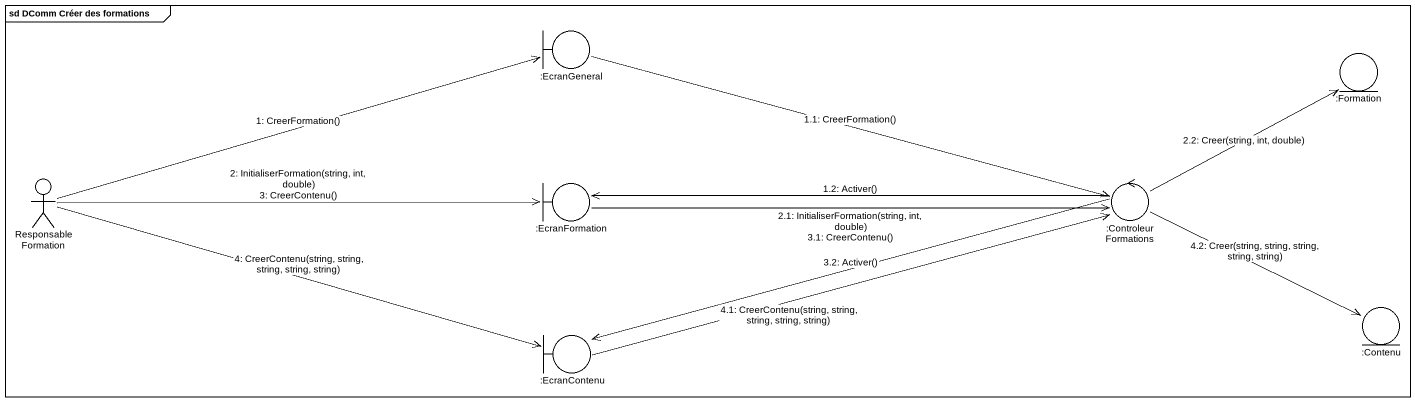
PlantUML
@startuml
mainframe sd DComm Créer des formations
boundary ":EcranGeneral" as EcranGeneral
entity ":Formation" as Formation
actor ResponsableFormation
boundary ":EcranFormation" as EcranFormation
control ":ControleurFormations" as ControleurFormations
entity ":Contenu" as Contenu
boundary ":EcranContenu" as EcranContenu
ResponsableFormation -right-> EcranGeneral : 1: CreerFormation()
EcranGeneral -right-> ControleurFormations : 1.1: CreerFormation()
ControleurFormations -left-> EcranFormation : 1.2: Activer()
ResponsableFormation -right-> EcranFormation : 2: InitialiserFormation(string, int, double)\n3: CreerContenu()
EcranFormation -right-> ControleurFormations : 2.1: InitialiserFormation(string, int, double)\n3.1: CreerContenu()
ControleurFormations -right-> Formation : 2.2: Creer(string, int, double)
ControleurFormations -left-> EcranContenu : 3.2: Activer()
ResponsableFormation -right-> EcranContenu : 4: CreerContenu(string, string, string, string, string)
EcranContenu -right-> ControleurFormations : 4.1: CreerContenu(string, string, string, string, string)
ControleurFormations -right-> Contenu : 4.2: Creer(string, string, string, string, string)
@enduml
